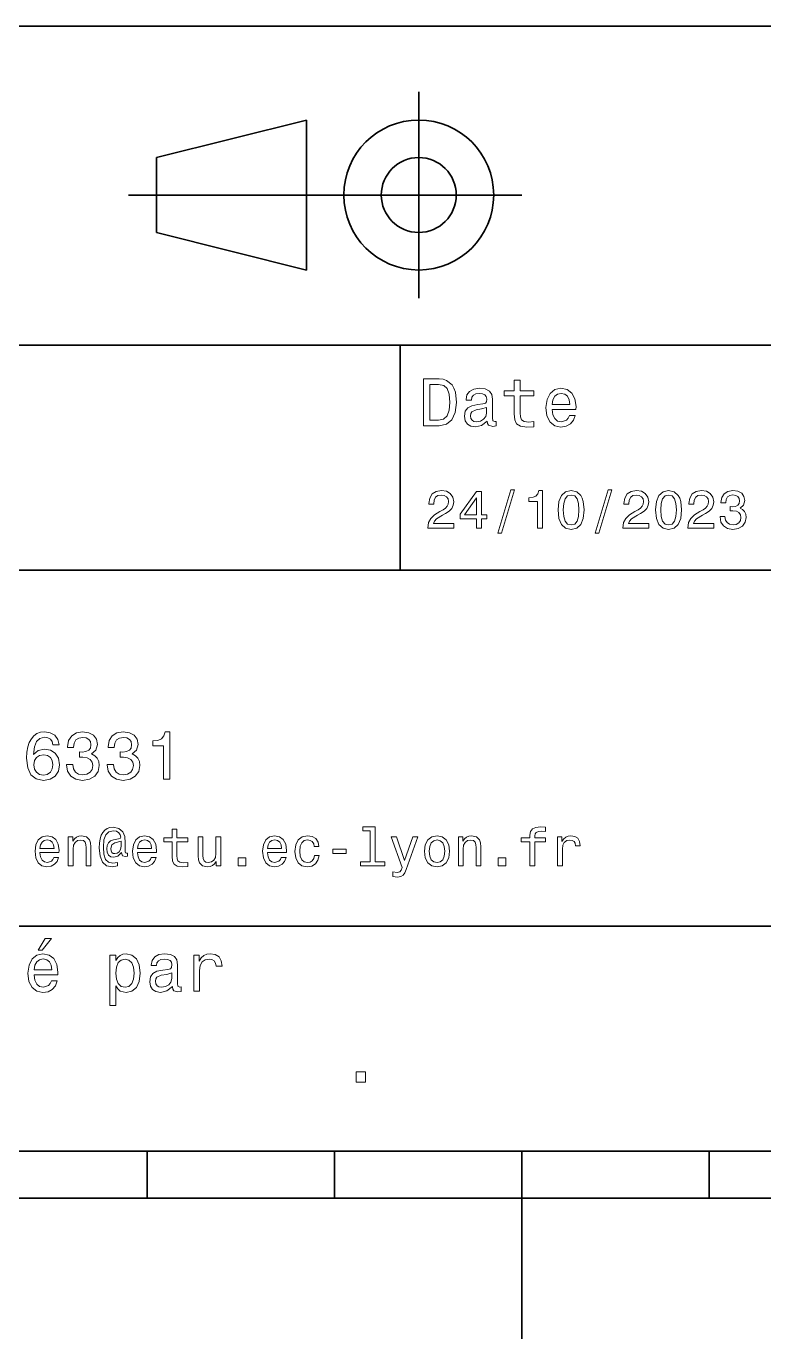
# Model space of a CAD drawing. Extents: x 0 to 297, y 0 to 210.
# Drawn here: x 122 to 161.4, y 0 to 70 of the extents above; entities that cross this region are included whole.
import ezdxf

# ---------------------------------------------------------------- set-up
doc = ezdxf.new("R2010")
doc.units = 0

msp = doc.modelspace()

# ---------------------------------------------------------------- linework, layer by layer
at = {"color": 7, "lineweight": 35}
for p, q in [((97, 70), (287, 70)), ((127.5, 61), (148.5, 61)), ((97, 53), (162, 53)), ((97, 41), (162, 41)), ((97, 22), (162, 22)), ((10, 10), (287, 10)), ((97, 10), (287, 10)), ((98.5, 7.5), (198.5, 7.5))]:
    msp.add_line(p, q, dxfattribs=at)
at = {"color": 7, "lineweight": 35, "ltscale": 0.275}
msp.add_line((143, 55.5), (143, 66.5), dxfattribs=at)
at = {"color": 7, "lineweight": 35, "ltscale": 0.206155}
for p, q in [((129, 63), (137, 65)), ((137, 57), (129, 59))]:
    msp.add_line(p, q, dxfattribs=at)
at = {"color": 7, "lineweight": 35, "ltscale": 0.2}
msp.add_line((137, 65), (137, 57), dxfattribs=at)
at = {"color": 7, "lineweight": 35, "ltscale": 0.1}
msp.add_line((129, 59), (129, 63), dxfattribs=at)
at = {"color": 7, "lineweight": 35, "ltscale": 0.3}
msp.add_line((142, 41), (142, 53), dxfattribs=at)
at = {"color": 7, "lineweight": 35, "ltscale": 0.0625}
for p, q in [((128.5, 10), (128.5, 7.5)), ((138.5, 10), (138.5, 7.5)), ((158.5, 10), (158.5, 7.5))]:
    msp.add_line(p, q, dxfattribs=at)
at = {"color": 7, "lineweight": 35, "ltscale": 0.25}
msp.add_line((148.5, 10), (148.5, 0), dxfattribs=at)
at = {"color": 7, "lineweight": 13}
for points in [[(144.080688, 51.190563), (143.248566, 51.190563), (143.248566, 48.690563), (144.080688, 48.690563), (144.473343, 48.769814), (144.765137, 49.011169), (144.945251, 49.40382), (145.010086, 49.940563), (144.952454, 50.488113), (144.880402, 50.70425), (144.779541, 50.877163), (144.487747, 51.111313), (144.296829, 51.168949)], [(148.100861, 50.289986), (148.100861, 49.320965), (148.122482, 49.007565), (148.223343, 48.791428), (148.425079, 48.665348), (148.767288, 48.62212), (149.141937, 48.640129), (149.141937, 48.913906), (148.868149, 48.892292), (148.619598, 48.921112), (148.486313, 49.011169), (148.42868, 49.162464), (148.417862, 49.375), (148.417862, 50.289986), (149.141937, 50.289986), (149.141937, 50.560158), (148.417862, 50.560158), (148.417862, 51.125721), (148.100861, 51.125721), (148.100861, 50.560158), (147.553314, 50.560158), (147.553314, 50.289986)], [(144.055481, 50.891571), (144.329254, 50.837536), (144.516571, 50.671829), (144.628235, 50.376442), (144.664261, 49.940563), (144.624634, 49.519093), (144.51297, 49.223705), (144.322052, 49.047192), (144.055481, 48.989555), (143.583572, 48.989555), (143.583572, 50.891571)], [(146.656342, 48.942726), (146.656342, 48.931919), (146.674347, 48.809441), (146.728394, 48.722984), (146.955338, 48.654541), (147.131851, 48.683357), (147.131851, 48.928314), (147.056198, 48.917507), (146.955338, 48.96434), (146.937317, 49.108429), (146.937317, 50.109871), (146.894089, 50.365635), (146.768005, 50.54575), (146.548264, 50.65382), (146.23848, 50.693443), (145.935883, 50.650219), (145.71254, 50.52774), (145.572052, 50.336815), (145.525223, 50.084656), (145.525223, 50.063042), (145.809799, 50.063042), (145.835022, 50.21434), (145.914261, 50.322407), (146.043945, 50.387249), (146.227661, 50.412464), (146.404175, 50.394455), (146.530258, 50.34042), (146.605911, 50.246758), (146.631119, 50.117077), (146.616714, 49.965778), (146.559082, 49.890129), (146.414978, 49.854107), (146.144806, 49.825291), (145.835022, 49.760448), (145.61528, 49.645176), (145.485596, 49.465057), (145.445969, 49.19849), (145.481995, 48.960735), (145.593658, 48.784222), (145.773773, 48.67255), (146.022339, 48.632927), (146.357346, 48.708576)], [(150.121765, 49.565922), (151.389771, 49.565922), (151.393372, 49.713619), (151.335739, 50.127884), (151.177231, 50.437683), (150.925079, 50.625), (150.590057, 50.693443), (150.262253, 50.621399), (150.010086, 50.41967), (149.847977, 50.091862), (149.790344, 49.659584), (149.844376, 49.216499), (150.006485, 48.892292), (150.255051, 48.690563), (150.579254, 48.62212), (150.860229, 48.668949), (151.090775, 48.791428), (151.260086, 48.98595), (151.357346, 49.245319), (151.043945, 49.245319), (150.979111, 49.101227), (150.885452, 48.993156), (150.618881, 48.9067), (150.413544, 48.946327), (150.258652, 49.072407), (150.157776, 49.27774), (150.121765, 49.555115)], [(150.121765, 49.832493), (150.161377, 50.081055), (150.258652, 50.264771), (150.406342, 50.376442), (150.600861, 50.416069), (150.791794, 50.376442), (150.939484, 50.264771), (151.029541, 50.081055), (151.061966, 49.832493)], [(146.620316, 49.367798), (146.577087, 49.180477), (146.461823, 49.036385), (146.28891, 48.942726), (146.07637, 48.910305), (145.939484, 48.928314), (145.842224, 48.98595), (145.780975, 49.086815), (145.76297, 49.227306), (145.777374, 49.353386), (145.835022, 49.443443), (146.065567, 49.544312), (146.357346, 49.587536), (146.620316, 49.673992)], [(143.489914, 43.224785), (144.864563, 43.224785), (144.864563, 43.472622), (143.778107, 43.472622), (143.838623, 43.60807), (143.942368, 43.720463), (144.262253, 43.925072), (144.432281, 44.011528), (144.622482, 44.135448), (144.757935, 44.279541), (144.835739, 44.44957), (144.864563, 44.642651), (144.815567, 44.884727), (144.680115, 45.074928), (144.472626, 45.195965), (144.20462, 45.239193), (143.927963, 45.190201), (143.71759, 45.054756), (143.582138, 44.838619), (143.536026, 44.553314), (143.536026, 44.51297), (143.798279, 44.51297), (143.798279, 44.536022), (143.824219, 44.731991), (143.902023, 44.876083), (144.02594, 44.9683), (144.190201, 45), (144.357361, 44.971184), (144.481277, 44.899136), (144.561966, 44.786743), (144.59079, 44.645535), (144.570602, 44.51297), (144.515854, 44.400578), (144.42363, 44.302593), (144.296829, 44.216141), (144.126801, 44.12392), (143.844391, 43.945248), (143.645538, 43.755043), (143.52739, 43.524498), (143.489914, 43.233429)], [(146.086456, 43.224785), (146.345825, 43.224785), (146.345825, 43.720463), (146.631134, 43.720463), (146.631134, 43.951008), (146.345825, 43.951008), (146.345825, 45.181557), (146.083572, 45.181557), (145.207504, 43.974064), (145.207504, 43.720463), (146.086456, 43.720463)], [(145.44957, 43.951008), (146.086456, 44.847263), (146.086456, 43.951008)], [(147.213257, 42.956772), (147.412109, 42.956772), (148.109512, 45.279541), (147.907791, 45.279541)], [(149.345825, 43.224785), (149.608078, 43.224785), (149.608078, 45.239193), (149.412109, 45.239193), (149.360229, 45.0634), (149.256485, 44.945248), (149.097992, 44.876083), (148.878967, 44.853027), (148.878967, 44.648415), (149.345825, 44.648415)], [(150.438049, 44.201729), (150.481277, 43.749279), (150.616714, 43.426514), (150.832855, 43.230549), (151.132568, 43.167149), (151.429398, 43.230549), (151.645538, 43.426514), (151.778107, 43.749279), (151.824219, 44.201729), (151.778107, 44.651299), (151.723343, 44.829971), (151.645538, 44.976948), (151.429398, 45.172913), (151.132568, 45.239193), (150.832855, 45.172913), (150.616714, 44.974064), (150.481277, 44.651299)], [(150.714706, 44.201729), (150.737762, 44.550434), (150.809799, 44.801155), (150.939484, 44.948128), (151.132568, 45), (151.322769, 44.948128), (151.452454, 44.801155), (151.524506, 44.550434), (151.547562, 44.201729), (151.524506, 43.850143), (151.452454, 43.599426), (151.322769, 43.45245), (151.132568, 43.403458), (150.939484, 43.45245), (150.809799, 43.599426), (150.737762, 43.850143)], [(152.417877, 42.956772), (152.616714, 42.956772), (153.314133, 45.279541), (153.112396, 45.279541)], [(153.899139, 43.224785), (155.273773, 43.224785), (155.273773, 43.472622), (154.187317, 43.472622), (154.247849, 43.60807), (154.351593, 43.720463), (154.671478, 43.925072), (154.841507, 44.011528), (155.031708, 44.135448), (155.167145, 44.279541), (155.244965, 44.44957), (155.273773, 44.642651), (155.224792, 44.884727), (155.08934, 45.074928), (154.881851, 45.195965), (154.613831, 45.239193), (154.337173, 45.190201), (154.126801, 45.054756), (153.991364, 44.838619), (153.945251, 44.553314), (153.945251, 44.51297), (154.207504, 44.51297), (154.207504, 44.536022), (154.233429, 44.731991), (154.311249, 44.876083), (154.435165, 44.9683), (154.599426, 45), (154.766571, 44.971184), (154.890488, 44.899136), (154.971191, 44.786743), (155, 44.645535), (154.979828, 44.51297), (154.925079, 44.400578), (154.832855, 44.302593), (154.706055, 44.216141), (154.536026, 44.12392), (154.253601, 43.945248), (154.054764, 43.755043), (153.9366, 43.524498), (153.899139, 43.233429)], [(155.642654, 44.201729), (155.685883, 43.749279), (155.821335, 43.426514), (156.037476, 43.230549), (156.337173, 43.167149), (156.634003, 43.230549), (156.850143, 43.426514), (156.982712, 43.749279), (157.028824, 44.201729), (156.982712, 44.651299), (156.927963, 44.829971), (156.850143, 44.976948), (156.634003, 45.172913), (156.337173, 45.239193), (156.037476, 45.172913), (155.821335, 44.974064), (155.685883, 44.651299)], [(155.919312, 44.201729), (155.942368, 44.550434), (156.01442, 44.801155), (156.144104, 44.948128), (156.337173, 45), (156.527374, 44.948128), (156.657059, 44.801155), (156.729111, 44.550434), (156.752167, 44.201729), (156.729111, 43.850143), (156.657059, 43.599426), (156.527374, 43.45245), (156.337173, 43.403458), (156.144104, 43.45245), (156.01442, 43.599426), (155.942368, 43.850143)], [(157.368881, 43.224785), (158.743515, 43.224785), (158.743515, 43.472622), (157.657059, 43.472622), (157.71759, 43.60807), (157.821335, 43.720463), (158.14122, 43.925072), (158.311249, 44.011528), (158.50145, 44.135448), (158.636887, 44.279541), (158.714706, 44.44957), (158.743515, 44.642651), (158.694534, 44.884727), (158.559082, 45.074928), (158.351593, 45.195965), (158.083572, 45.239193), (157.806915, 45.190201), (157.596542, 45.054756), (157.461105, 44.838619), (157.414993, 44.553314), (157.414993, 44.51297), (157.677231, 44.51297), (157.677231, 44.536022), (157.703171, 44.731991), (157.780991, 44.876083), (157.904907, 44.9683), (158.069168, 45), (158.236313, 44.971184), (158.360229, 44.899136), (158.440918, 44.786743), (158.469742, 44.645535), (158.44957, 44.51297), (158.394821, 44.400578), (158.302597, 44.302593), (158.175797, 44.216141), (158.005768, 44.12392), (157.723343, 43.945248), (157.524506, 43.755043), (157.406342, 43.524498), (157.368881, 43.233429)], [(159.080688, 43.853027), (159.080688, 43.832855), (159.126801, 43.556198), (159.262253, 43.348705), (159.47551, 43.216141), (159.757935, 43.167149), (160.057648, 43.216141), (160.282425, 43.342941), (160.426514, 43.54467), (160.478394, 43.804035), (160.455338, 43.974064), (160.391937, 44.112392), (160.288193, 44.219021), (160.149857, 44.296829), (160.337173, 44.45245), (160.403458, 44.700291), (160.360229, 44.925072), (160.236313, 45.0951), (160.034592, 45.201729), (159.757935, 45.239193), (159.498566, 45.193085), (159.299713, 45.066284), (159.170029, 44.864555), (159.126801, 44.596542), (159.126801, 44.57637), (159.383286, 44.57637), (159.406342, 44.760807), (159.481277, 44.893372), (159.60231, 44.974064), (159.772339, 45.002884), (159.922195, 44.979828), (160.031708, 44.919308), (160.097992, 44.821327), (160.123917, 44.688763), (160.097992, 44.54755), (160.028824, 44.45245), (159.907776, 44.394814), (159.743515, 44.377522), (159.631134, 44.380405), (159.631134, 44.15274), (159.772339, 44.158501), (159.953888, 44.132565), (160.08934, 44.0634), (160.170029, 43.951008), (160.198853, 43.804035), (160.167145, 43.63689), (160.083572, 43.51297), (159.951019, 43.435158), (159.775223, 43.409222), (159.593658, 43.438042), (159.46109, 43.524498), (159.377533, 43.662827), (159.345825, 43.853027)], [(123.803314, 31.676512), (123.734871, 31.9683), (123.57637, 32.184437), (123.331413, 32.321323), (123.014412, 32.368156), (122.80188, 32.342937), (122.618156, 32.274494), (122.456055, 32.162823), (122.319168, 32.004322), (122.211098, 31.806194), (122.131851, 31.56484), (122.081413, 31.280258), (122.067001, 30.959654), (122.124641, 30.448126), (122.301155, 30.077089), (122.585739, 29.853746), (122.974785, 29.778097), (123.324211, 29.842939), (123.590782, 30.012247), (123.763687, 30.278818), (123.824928, 30.617435), (123.763687, 30.959654), (123.597984, 31.222622), (123.342224, 31.388329), (123.025223, 31.445965), (122.682999, 31.373919), (122.427238, 31.168587), (122.48127, 31.56484), (122.596542, 31.849422), (122.773056, 32.01873), (123.018013, 32.076366), (123.198128, 32.04755), (123.335014, 31.971901), (123.425072, 31.845821), (123.471909, 31.676512)], [(124.19957, 30.635447), (124.19957, 30.610229), (124.25721, 30.264408), (124.426514, 30.005043), (124.693085, 29.839336), (125.046112, 29.778097), (125.420753, 29.839336), (125.701736, 29.997837), (125.881851, 30.25), (125.946686, 30.574207), (125.91787, 30.786743), (125.838623, 30.959654), (125.708939, 31.092939), (125.536026, 31.190201), (125.770172, 31.384726), (125.853027, 31.694523), (125.798996, 31.975504), (125.644096, 32.188038), (125.391937, 32.321323), (125.046112, 32.368156), (124.721909, 32.310516), (124.473343, 32.152016), (124.311241, 31.899855), (124.25721, 31.56484), (124.25721, 31.539625), (124.577812, 31.539625), (124.606628, 31.770172), (124.700287, 31.935879), (124.851585, 32.036743), (125.064125, 32.072765), (125.251442, 32.043949), (125.388336, 31.9683), (125.471184, 31.845821), (125.503601, 31.680115), (125.471184, 31.503601), (125.384727, 31.384726), (125.233429, 31.312679), (125.028099, 31.291065), (124.887611, 31.294668), (124.887611, 31.010086), (125.064125, 31.01729), (125.291069, 30.984869), (125.460381, 30.898415), (125.561241, 30.757925), (125.597267, 30.574207), (125.55764, 30.365273), (125.453171, 30.210375), (125.287468, 30.113111), (125.067726, 30.08069), (124.840782, 30.116714), (124.675079, 30.224783), (124.57061, 30.397694), (124.530983, 30.635447)], [(126.368164, 30.635447), (126.368164, 30.610229), (126.425797, 30.264408), (126.595108, 30.005043), (126.861679, 29.839336), (127.214699, 29.778097), (127.58934, 29.839336), (127.870323, 29.997837), (128.05043, 30.25), (128.11528, 30.574207), (128.086456, 30.786743), (128.007202, 30.959654), (127.877525, 31.092939), (127.704613, 31.190201), (127.938766, 31.384726), (128.021622, 31.694523), (127.967583, 31.975504), (127.812683, 32.188038), (127.560524, 32.321323), (127.214699, 32.368156), (126.890495, 32.310516), (126.641937, 32.152016), (126.479828, 31.899855), (126.425797, 31.56484), (126.425797, 31.539625), (126.746399, 31.539625), (126.775223, 31.770172), (126.868881, 31.935879), (127.020172, 32.036743), (127.232712, 32.072765), (127.420029, 32.043949), (127.556923, 31.9683), (127.639771, 31.845821), (127.672195, 31.680115), (127.639771, 31.503601), (127.553314, 31.384726), (127.402023, 31.312679), (127.196686, 31.291065), (127.056198, 31.294668), (127.056198, 31.010086), (127.232712, 31.01729), (127.459656, 30.984869), (127.628967, 30.898415), (127.729828, 30.757925), (127.765854, 30.574207), (127.726227, 30.365273), (127.621765, 30.210375), (127.456055, 30.113111), (127.236313, 30.08069), (127.009369, 30.116714), (126.843666, 30.224783), (126.739197, 30.397694), (126.69957, 30.635447)], [(129.379684, 29.850143), (129.707489, 29.850143), (129.707489, 32.368156), (129.46254, 32.368156), (129.397705, 32.148415), (129.268021, 32.000721), (129.069885, 31.914265), (128.796112, 31.885447), (128.796112, 31.629683), (129.379684, 31.629683)], [(123.47551, 30.613832), (123.435883, 30.386887), (123.335014, 30.213976), (123.172913, 30.098703), (122.971184, 30.062679), (122.758652, 30.098703), (122.596542, 30.210375), (122.492081, 30.383286), (122.459656, 30.610229), (122.495682, 30.833572), (122.596542, 31.002882), (122.762253, 31.11095), (122.985596, 31.150576), (123.180115, 31.11095), (123.335014, 31.006483), (123.435883, 30.837175)], [(122.780983, 25.925074), (123.795387, 25.925074), (123.798271, 26.043228), (123.752167, 26.374641), (123.625359, 26.622478), (123.42363, 26.772335), (123.155624, 26.827091), (122.893372, 26.769453), (122.691643, 26.60807), (122.561958, 26.345821), (122.515854, 26), (122.559082, 25.645535), (122.688759, 25.386168), (122.887611, 25.224785), (123.146973, 25.170031), (123.371758, 25.207495), (123.556198, 25.305477), (123.691643, 25.461096), (123.769455, 25.668589), (123.51873, 25.668589), (123.466858, 25.553314), (123.39193, 25.46686), (123.178673, 25.397696), (123.014412, 25.429396), (122.890488, 25.53026), (122.809799, 25.694525), (122.780983, 25.916428)], [(122.780983, 26.138329), (122.812683, 26.337177), (122.890488, 26.48415), (123.008644, 26.573488), (123.164268, 26.605188), (123.317001, 26.573488), (123.435158, 26.48415), (123.507202, 26.337177), (123.533142, 26.138329)], [(124.293945, 25.224785), (124.547554, 25.224785), (124.547554, 26.118156), (124.573486, 26.322767), (124.657059, 26.472624), (124.786743, 26.564842), (124.959656, 26.599424), (125.097984, 26.570606), (125.184441, 26.492796), (125.227669, 26.363113), (125.242081, 26.190203), (125.242081, 25.224785), (125.495682, 25.224785), (125.495682, 26.242077), (125.484154, 26.446688), (125.432281, 26.616716), (125.262253, 26.772335), (124.997116, 26.827091), (124.850143, 26.806917), (124.726227, 26.752163), (124.619598, 26.659943), (124.536026, 26.536024), (124.536026, 26.772335), (124.293945, 26.772335)], [(127.443802, 25.734871), (127.443802, 25.902018), (127.397697, 25.893373), (127.342941, 25.913546), (127.325653, 25.974064), (127.325653, 26.446688), (127.302597, 26.780981), (127.210373, 27.02882), (126.99424, 27.213257), (126.691643, 27.279539), (126.515854, 27.262249), (126.365997, 27.210375), (126.236313, 27.12392), (126.132568, 27.002882), (126.051872, 26.850145), (125.99424, 26.662825), (125.959656, 26.438042), (125.948128, 26.184439), (125.988472, 25.737753), (126.118156, 25.42075), (126.334297, 25.230549), (126.642654, 25.170031), (126.925072, 25.216139), (126.925072, 25.406342), (126.677231, 25.360231), (126.438042, 25.409224), (126.279541, 25.567724), (126.193085, 25.835735), (126.167145, 26.224785), (126.195969, 26.605188), (126.293945, 26.876081), (126.452454, 27.040346), (126.682999, 27.095102), (126.858795, 27.063402), (126.988472, 26.988474), (127.069168, 26.876081), (127.097984, 26.746399), (127.066284, 26.682999), (126.979828, 26.654179), (126.697411, 26.610952), (126.541786, 26.547552), (126.429398, 26.449568), (126.363113, 26.314121), (126.342941, 26.135448), (126.368881, 25.942364), (126.440926, 25.798271), (126.559082, 25.708935), (126.714699, 25.680117), (126.942368, 25.740635), (127.135452, 25.930836), (127.135452, 25.913546), (127.181557, 25.760807), (127.340057, 25.714699)], [(127.985596, 25.925074), (129, 25.925074), (129.002884, 26.043228), (128.956772, 26.374641), (128.829971, 26.622478), (128.62825, 26.772335), (128.360229, 26.827091), (128.097992, 26.769453), (127.896255, 26.60807), (127.766571, 26.345821), (127.720459, 26), (127.763687, 25.645535), (127.893372, 25.386168), (128.092224, 25.224785), (128.351593, 25.170031), (128.57637, 25.207495), (128.760803, 25.305477), (128.896255, 25.461096), (128.97406, 25.668589), (128.723343, 25.668589), (128.671478, 25.553314), (128.596542, 25.46686), (128.383286, 25.397696), (128.219025, 25.429396), (128.095108, 25.53026), (128.014404, 25.694525), (127.985596, 25.916428)], [(127.985596, 26.138329), (128.017288, 26.337177), (128.095108, 26.48415), (128.213257, 26.573488), (128.368881, 26.605188), (128.521622, 26.573488), (128.639771, 26.48415), (128.711823, 26.337177), (128.737762, 26.138329)], [(129.838623, 26.504324), (129.838623, 25.729107), (129.855911, 25.478388), (129.9366, 25.305477), (130.097992, 25.204613), (130.371765, 25.170031), (130.671478, 25.184439), (130.671478, 25.40346), (130.452454, 25.386168), (130.253601, 25.409224), (130.146973, 25.48127), (130.100861, 25.602306), (130.092224, 25.772335), (130.092224, 26.504324), (130.671478, 26.504324), (130.671478, 26.720463), (130.092224, 26.720463), (130.092224, 27.172913), (129.838623, 27.172913), (129.838623, 26.720463), (129.400574, 26.720463), (129.400574, 26.504324)], [(132.426514, 26.772335), (132.172913, 26.772335), (132.172913, 25.878963), (132.144104, 25.671471), (132.060516, 25.521614), (131.930847, 25.429396), (131.760803, 25.400578), (131.625366, 25.423632), (131.53891, 25.492796), (131.489914, 25.610952), (131.478394, 25.778099), (131.478394, 26.772335), (131.224792, 26.772335), (131.224792, 25.755045), (131.233429, 25.550434), (131.288193, 25.380404), (131.455338, 25.224785), (131.723343, 25.170031), (131.867432, 25.190203), (131.991364, 25.242075), (132.097992, 25.331413), (132.184448, 25.461096), (132.184448, 25.224785), (132.426514, 25.224785)], [(134.925079, 25.925074), (135.939484, 25.925074), (135.942368, 26.043228), (135.896255, 26.374641), (135.769455, 26.622478), (135.567734, 26.772335), (135.299713, 26.827091), (135.037476, 26.769453), (134.835739, 26.60807), (134.706055, 26.345821), (134.659943, 26), (134.703171, 25.645535), (134.832855, 25.386168), (135.031708, 25.224785), (135.291077, 25.170031), (135.515854, 25.207495), (135.700287, 25.305477), (135.835739, 25.461096), (135.913544, 25.668589), (135.662827, 25.668589), (135.610962, 25.553314), (135.536026, 25.46686), (135.322769, 25.397696), (135.158508, 25.429396), (135.034592, 25.53026), (134.953888, 25.694525), (134.925079, 25.916428)], [(134.925079, 26.138329), (134.956772, 26.337177), (135.034592, 26.48415), (135.15274, 26.573488), (135.308365, 26.605188), (135.461105, 26.573488), (135.579254, 26.48415), (135.651306, 26.337177), (135.677246, 26.138329)], [(137.423645, 26.259367), (137.674362, 26.259367), (137.622482, 26.489914), (137.498566, 26.671471), (137.305481, 26.783863), (137.054764, 26.827091), (136.778107, 26.769453), (136.567734, 26.60807), (136.435165, 26.345821), (136.389053, 25.994238), (136.432281, 25.645535), (136.561966, 25.386168), (136.766571, 25.224785), (137.046112, 25.170031), (137.293945, 25.213257), (137.48703, 25.334295), (137.619598, 25.524496), (137.677246, 25.778099), (137.435165, 25.778099), (137.391937, 25.616716), (137.311249, 25.495678), (137.195969, 25.42075), (137.054764, 25.397696), (136.878967, 25.43516), (136.752167, 25.550434), (136.674362, 25.737753), (136.648422, 26.002882), (136.674362, 26.262249), (136.755051, 26.449568), (136.884735, 26.564842), (137.054764, 26.605188), (137.20462, 26.579252), (137.317017, 26.51297), (137.391937, 26.40346)], [(140.412109, 27.080692), (140.412109, 25.438042), (139.890503, 25.438042), (139.890503, 25.224785), (141.184448, 25.224785), (141.184448, 25.438042), (140.66571, 25.438042), (140.66571, 27.293949), (140.01442, 27.293949), (140.01442, 27.080692)], [(142.682999, 26.772335), (142.239197, 25.49856), (141.804047, 26.772335), (141.52739, 26.772335), (142.11528, 25.13833), (142.063416, 24.994238), (141.982712, 24.896255), (141.847275, 24.864553), (141.613831, 24.893373), (141.613831, 24.648417), (141.858795, 24.62536), (142.034592, 24.648417), (142.158508, 24.720463), (142.247849, 24.844381), (142.325653, 25.025938), (142.953903, 26.772335)], [(143.302597, 25.99712), (143.348709, 25.645535), (143.481277, 25.386168), (143.69165, 25.224785), (143.974075, 25.170031), (144.253601, 25.224785), (144.463989, 25.383286), (144.596558, 25.642653), (144.645538, 25.99712), (144.596558, 26.348703), (144.463989, 26.610952), (144.253601, 26.769453), (143.974075, 26.827091), (143.69165, 26.769453), (143.481277, 26.60807), (143.348709, 26.348703)], [(143.561966, 26), (143.587906, 26.259367), (143.668594, 26.446688), (143.798279, 26.56196), (143.974075, 26.602306), (144.146973, 26.56196), (144.276672, 26.449568), (144.357361, 26.259367), (144.386169, 26), (144.357361, 25.737753), (144.276672, 25.547552), (144.146973, 25.432278), (143.974075, 25.394814), (143.798279, 25.432278), (143.668594, 25.547552), (143.587906, 25.737753)], [(145.112396, 25.224785), (145.365997, 25.224785), (145.365997, 26.118156), (145.391937, 26.322767), (145.47551, 26.472624), (145.605194, 26.564842), (145.778107, 26.599424), (145.916443, 26.570606), (146.002899, 26.492796), (146.046112, 26.363113), (146.060532, 26.190203), (146.060532, 25.224785), (146.314133, 25.224785), (146.314133, 26.242077), (146.302597, 26.446688), (146.250732, 26.616716), (146.080704, 26.772335), (145.815567, 26.827091), (145.668594, 26.806917), (145.544678, 26.752163), (145.438049, 26.659943), (145.354477, 26.536024), (145.354477, 26.772335), (145.112396, 26.772335)], [(148.933731, 26.504324), (148.933731, 25.224785), (149.187332, 25.224785), (149.187332, 26.504324), (149.763702, 26.504324), (149.763702, 26.720463), (149.187332, 26.720463), (149.187332, 26.815563), (149.207504, 26.930836), (149.273788, 27.008646), (149.386169, 27.054756), (149.547562, 27.072046), (149.763702, 27.06052), (149.763702, 27.279539), (149.489929, 27.293949), (149.242081, 27.268013), (149.069183, 27.190203), (148.965424, 27.054756), (148.933731, 26.861671), (148.933731, 26.720463), (148.469757, 26.720463), (148.469757, 26.504324)], [(150.412109, 25.224785), (150.66571, 25.224785), (150.66571, 26.10951), (150.69165, 26.322767), (150.76947, 26.475506), (150.896271, 26.567724), (151.066284, 26.599424), (151.193085, 26.579252), (151.288193, 26.521614), (151.345825, 26.423632), (151.365997, 26.291067), (151.622498, 26.291067), (151.587906, 26.524496), (151.492798, 26.691643), (151.334305, 26.792507), (151.118164, 26.827091), (150.971191, 26.804035), (150.844391, 26.746399), (150.731995, 26.648417), (150.64267, 26.515852), (150.64267, 26.772335), (150.412109, 26.772335)], [(127.109512, 26.279539), (127.080696, 26.100866), (127.008652, 25.974064), (126.899139, 25.896255), (126.769455, 25.873199), (126.680115, 25.887609), (126.616714, 25.939482), (126.57637, 26.025938), (126.564842, 26.146975), (126.613831, 26.345821), (126.780983, 26.449568), (127.109512, 26.53026)], [(138.420746, 25.884727), (139.118164, 25.884727), (139.118164, 26.112392), (138.420746, 26.112392)], [(133.365997, 25.224785), (133.763702, 25.224785), (133.763702, 25.654181), (133.365997, 25.654181)], [(147.244965, 25.224785), (147.64267, 25.224785), (147.64267, 25.654181), (147.244965, 25.654181)], [(122.690201, 20.728386), (122.90274, 20.728386), (123.403458, 21.340778), (123.05043, 21.340778)], [(122.470459, 19.40634), (123.73848, 19.40634), (123.742081, 19.554033), (123.684441, 19.9683), (123.52594, 20.278097), (123.273773, 20.465418), (122.938766, 20.533861), (122.610954, 20.461815), (122.358795, 20.260086), (122.196686, 19.932276), (122.139053, 19.5), (122.193085, 19.056915), (122.355194, 18.732708), (122.603745, 18.530979), (122.927956, 18.462536), (123.208939, 18.509365), (123.439484, 18.631844), (123.608795, 18.826368), (123.706055, 19.085733), (123.392654, 19.085733), (123.327812, 18.941643), (123.234154, 18.833572), (122.967583, 18.747118), (122.762253, 18.786743), (122.607353, 18.912823), (122.506485, 19.118155), (122.470459, 19.395533)], [(126.829254, 20.166426), (126.829254, 20.465418), (126.512253, 20.465418), (126.512253, 17.7817), (126.829254, 17.7817), (126.829254, 18.826368), (126.940926, 18.657061), (127.067009, 18.545389), (127.38401, 18.462536), (127.6866, 18.530979), (127.924355, 18.736311), (128.079254, 19.060518), (128.136887, 19.5), (128.079254, 19.935879), (127.924355, 20.260086), (127.6866, 20.461815), (127.38401, 20.533861), (127.211098, 20.512247), (127.0634, 20.443804), (126.937325, 20.328529)], [(129.847992, 18.78314), (129.847992, 18.772333), (129.865997, 18.649855), (129.920029, 18.5634), (130.146973, 18.494957), (130.323486, 18.523775), (130.323486, 18.768732), (130.247849, 18.757925), (130.146973, 18.804754), (130.128967, 18.948847), (130.128967, 19.950287), (130.085739, 20.206051), (129.959656, 20.386166), (129.739914, 20.494236), (129.430115, 20.533861), (129.127533, 20.490633), (128.904175, 20.368155), (128.763687, 20.177233), (128.716858, 19.925072), (128.716858, 19.903458), (129.00145, 19.903458), (129.026657, 20.054754), (129.105911, 20.162823), (129.235596, 20.227665), (129.419312, 20.252882), (129.595825, 20.234869), (129.721909, 20.180836), (129.797562, 20.087175), (129.822769, 19.957493), (129.808365, 19.806194), (129.750732, 19.730547), (129.606628, 19.694523), (129.336456, 19.665705), (129.026657, 19.600864), (128.806915, 19.48559), (128.677246, 19.305475), (128.637619, 19.038904), (128.67363, 18.801151), (128.785309, 18.62464), (128.965424, 18.512968), (129.213989, 18.473343), (129.548996, 18.54899)], [(130.986313, 18.530979), (131.303314, 18.530979), (131.303314, 19.636887), (131.335739, 19.903458), (131.432999, 20.094379), (131.591507, 20.209654), (131.804047, 20.249279), (131.96254, 20.224062), (132.081421, 20.152016), (132.153473, 20.029537), (132.17868, 19.863832), (132.499283, 19.863832), (132.456055, 20.155619), (132.337189, 20.364553), (132.139053, 20.490633), (131.868881, 20.533861), (131.685165, 20.505043), (131.526657, 20.432997), (131.386169, 20.310518), (131.274506, 20.144812), (131.274506, 20.465418), (130.986313, 20.465418)], [(122.470459, 19.672911), (122.510086, 19.921469), (122.607353, 20.105186), (122.755043, 20.216858), (122.94957, 20.256483), (123.140488, 20.216858), (123.288185, 20.105186), (123.378242, 19.921469), (123.410667, 19.672911)], [(127.329971, 18.747118), (127.117439, 18.793947), (126.96254, 18.93804), (126.86528, 19.17219), (126.832855, 19.5), (126.86528, 19.824207), (126.96254, 20.058357), (127.117439, 20.198847), (127.329971, 20.249279), (127.524498, 20.198847), (127.679398, 20.054754), (127.776657, 19.820604), (127.812683, 19.5), (127.776657, 19.175793), (127.679398, 18.93804), (127.524498, 18.793947)], [(129.811966, 19.208212), (129.768738, 19.020893), (129.653458, 18.876801), (129.48056, 18.78314), (129.268021, 18.750719), (129.131134, 18.768732), (129.033875, 18.826368), (128.972626, 18.927233), (128.95462, 19.067722), (128.969025, 19.193804), (129.026657, 19.283861), (129.257202, 19.384726), (129.548996, 19.427954), (129.811966, 19.514408)], [(139.667145, 13.690562), (140.164261, 13.690562), (140.164261, 14.227305), (139.667145, 14.227305)]]:
    msp.add_lwpolyline(points, close=True, dxfattribs=at)
at = {"color": 7, "lineweight": 35}
for radius in [4, 2]:
    msp.add_circle((143, 61), radius, dxfattribs=at)

doc.saveas('drawing.dxf')
